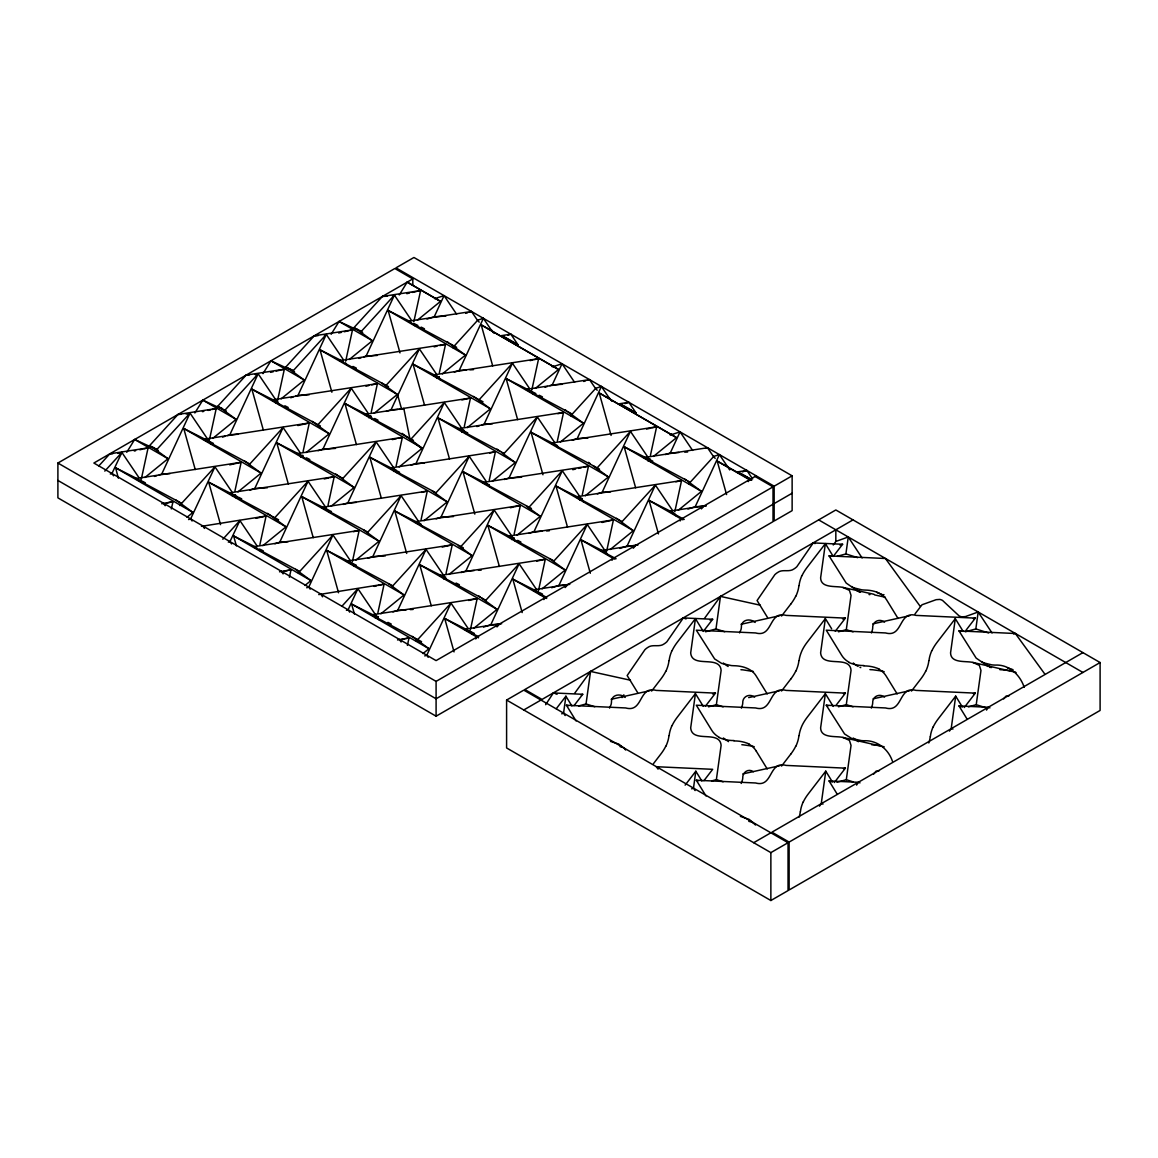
<?xml version="1.0" encoding="UTF-8"?>
<svg xmlns="http://www.w3.org/2000/svg" width="1158" height="1158" viewBox="0 0 1158 1158"><rect width="100%" height="100%" fill="white"/><g stroke="black" fill="none" stroke-linecap="round" stroke-linejoin="round"><path stroke-width="1.5" d="M565.147 715.572L563.555 713.154L565.9 696.204L571.936 706.033M578.58 705.975L586.035 703.948L590.551 671.423L630.459 680.238M703.282 631.399L695.437 618.633L690.689 652.88C691.977 668.803 719.827 654.531 721.116 670.453L716.368 704.701L708.522 706.829M703.282 706.366L695.437 693.599L690.689 727.846C691.977 743.769 719.827 729.482 721.116 745.405L716.368 779.652L711.663 780.926M695.075 790.581L693.483 788.164L695.828 771.214L701.878 781.042M705.54 631.776L715.977 628.939L720.479 596.399L760.386 605.229M833.21 556.39L825.379 543.623L820.617 577.871C820.877 588.611 835.873 585.687 842.908 587.424L874.044 594.3M831.647 628.794L825.379 618.575L820.617 652.822C821.905 668.745 849.755 654.473 851.043 670.395L846.295 704.643L838.45 706.771M833.21 706.423L825.379 693.656L820.617 727.904C820.877 738.645 835.873 735.721 842.908 737.443L884.191 746.809M836.959 556.361L845.905 553.929L848.249 536.979L835.83 541.452L833.253 544.998M819.473 806.142L821.254 803.695L825.77 771.156L831.734 780.868M838.45 631.805L846.295 629.677L851.043 595.429L849.436 590.348L842.908 587.424M836.887 782.272L846.295 779.71L851.043 745.462L849.436 740.382L842.908 737.443M963.152 631.399L955.307 618.633L950.559 652.88C950.805 663.635 965.801 660.697 972.85 662.434L1014.929 672.103M949.415 731.118L951.181 728.686L955.697 696.146L961.661 705.844M965.265 631.819L975.832 628.939L978.177 611.989L965.425 616.592L961.806 616.852A14.07 8.12 60 0 1 959.027 615.824L942.54 600.437A14.07 8.12 60 0 0 939.775 599.424L936.156 599.685L922.029 604.765L915.037 613.87M968.378 706.829L976.223 704.701L980.971 670.453L979.364 665.372L972.85 662.434M141.305 479.18L148.079 447.885L109.851 453.806L98.864 465.863M209.424 439.852L216.213 408.557L177.985 414.463L149.498 445.729L158.255 450.404M234.958 490.862L241.153 462.288L135.529 478.63L181.27 503.108M277.558 400.509L284.347 369.214L246.118 375.134L217.632 406.386L226.389 411.076M259.899 544.593L266.094 516.019L201.449 526.34M303.092 451.519L309.287 422.959L203.663 439.287L249.39 463.779M289.399 577.263L291.02 569.75L279.541 571.835M345.692 361.18L352.481 329.885L314.252 335.806L285.765 367.057L294.523 371.747M328.032 505.25L334.213 476.691L228.604 493.033L278.615 519.797M371.226 412.19L377.407 383.616L271.797 399.959L320.39 425.97M352.379 561.702L359.154 530.422L253.544 546.764L299.271 571.241M413.826 321.837L420.6 290.557L382.386 296.462L353.899 327.714L362.657 332.404M396.152 465.921L402.347 437.348L296.738 453.69L342.464 478.167M377.899 612.727L384.094 584.153L318.725 594.59M439.345 372.847L445.541 344.288L339.931 360.616L388.523 386.627M421.092 519.653L427.288 491.079L321.663 507.421L367.404 531.898M407.399 645.382L409.035 637.884L397.541 639.969M464.286 426.578L470.481 398.019L364.857 414.361L413.449 440.358M446.033 573.384L452.228 544.825L346.604 561.152L392.345 585.63M489.226 480.324L495.421 451.75L389.797 468.093L435.538 492.57M470.38 629.836L477.168 598.556L371.544 614.884L421.57 641.662M531.826 389.971L538.615 358.676L432.991 375.018L483.016 401.797M514.166 534.055L520.362 505.481L414.738 521.824L463.33 547.835M557.36 440.981L563.555 412.407L457.931 428.75L503.672 453.227M538.513 590.508L545.288 559.213L439.678 575.555L485.405 600.032M582.3 494.712L588.481 466.153L482.872 482.481L531.464 508.492M606.647 551.165L613.422 519.884L507.812 536.226L553.538 560.704M650.434 455.384L656.615 426.81L551.005 443.152L599.598 469.164M674.781 511.836L681.555 480.541L575.931 496.883L621.672 521.361M171.312 508.941L173.02 501.631L161.715 503.759M873.682 774.109L875.969 771.214L879.4 770.649M1003.697 698.882L1005.911 696.19L1009.327 695.64M159.297 474.867L161.715 474.085L190.028 413.102L210.959 444.05M227.431 435.524L229.849 434.742L258.147 373.773L279.092 404.707M249.954 490.037L254.789 488.473L283.088 427.505L300.009 452.489M295.565 396.195L297.982 395.414L326.281 334.43L343.202 359.429M274.895 543.768L279.729 542.219L308.028 481.236L328.973 512.183M318.088 450.708L322.923 449.145L351.221 388.162L368.128 413.16M363.699 356.852L366.116 356.071L394.415 295.102L411.322 320.086M306.696 587.772L308.766 587.106L332.968 534.967L349.875 559.965M343.029 504.439L347.863 502.876L376.162 441.893L397.093 472.84M386.222 411.365L391.057 409.802L419.355 348.833L436.262 373.817M426.998 319.087L434.25 316.742L444.05 295.623L456.599 314.165M346.43 610.353L348.109 609.817L357.909 588.698L378.84 619.646M367.969 558.17L372.804 556.607L401.102 495.638L418.009 520.622M411.162 465.096L415.997 463.547L444.296 402.564L465.226 433.512M454.356 372.036L459.19 370.473L483.378 318.334L491.643 330.551M392.895 611.902L397.73 610.338L426.028 549.37L446.974 580.303M436.103 518.842L440.923 517.279L469.222 456.295L486.143 481.294M481.699 424.986L484.116 424.204L512.415 363.221L529.336 388.219M424.711 655.906L426.781 655.24L450.969 603.101L467.89 628.085M461.029 572.573L465.863 571.01L494.162 510.027L515.107 540.974M504.222 479.499L509.057 477.936L537.355 416.967L554.277 441.951M549.833 385.657L552.25 384.876L562.05 363.757L574.6 382.299M483.552 627.086L490.804 624.741L519.102 563.758L536.024 588.756M529.163 533.23L533.997 531.667L562.296 470.698L583.241 501.646M572.356 440.17L577.191 438.607L601.393 386.468L609.658 398.67M551.686 587.743L558.938 585.412L587.236 524.429L608.182 555.377M597.296 493.901L602.131 492.338L630.43 431.355L651.375 462.303M619.819 548.414L627.071 546.069L655.37 485.086L672.277 510.085M665.43 454.558L670.265 452.995L680.064 431.876L692.614 450.433M687.953 509.071L695.191 506.741L719.393 454.587L729.728 469.859M188.58 519.566L190.636 518.9L214.954 466.833L231.875 491.832M110.3 474.013L111.964 473.477L121.894 452.445L138.801 477.429M228.314 542.147L229.964 541.611L239.894 520.564L256.815 545.563M871.409 632.934L872.437 629.778A50.46 22.32 54.2 0 0 872.683 628.215C872.162 621.643 879.298 618.01 884.582 622.15M741.381 708.131L742.495 704.788A50.46 22.32 54.2 0 0 742.741 703.224C742.22 696.653 749.371 693.034 754.64 697.159M871.308 708.074L872.437 704.73A50.46 22.32 54.2 0 0 872.683 703.167C872.162 696.595 879.298 692.976 884.582 697.102M741.163 783.445L742.495 779.754A50.46 22.32 54.2 0 0 742.741 778.176C742.292 772.372 748.3 768.072 753.409 771.72M126.743 452.315L134.675 439.475L153.913 448.363L167.997 458.713L144.895 477.516M194.862 412.972L202.809 400.147L222.047 409.035L236.131 419.384L213.029 438.187M262.996 373.643L270.943 360.804L290.18 369.706L304.264 380.041L281.148 398.844M331.13 334.3L339.062 321.475L358.3 330.363L372.384 340.713L349.282 359.516M399.264 294.972L407.196 282.132L440.518 301.369L417.416 320.173M475.735 638.941L476.908 637.059L478.529 637.812M543.869 599.598L545.027 597.716L546.663 598.469M612.003 560.269L613.161 558.388L614.797 559.14M680.137 520.926L681.295 519.059L682.916 519.812M748.271 481.598L749.429 479.716L750.688 480.295M545.621 704.701L553.379 692.947L582.735 694.293L573.992 705.685M622.034 697.623L623.887 694.814M703.803 630.806L712.662 619.284L683.307 617.923L666.921 641.706A14.07 8.12 -60 0 1 664.156 643.877C659.235 647.64 652.591 643.761 647.669 647.525A14.07 8.12 -60 0 0 644.905 649.71L627.158 675.548L637.595 692.527M833.731 555.797L842.604 544.274L813.234 542.914L796.863 566.682A14.07 8.12 -60 0 1 794.084 568.867C789.163 572.631 782.519 568.752 777.597 572.515A14.07 8.12 -60 0 0 774.832 574.686L757.086 600.524L767.522 617.504M856.587 785.095L858.425 782.301L860.018 782.866M986.515 710.086L988.353 707.277L989.96 707.856M739.629 632.919L741.019 629.518A47.304 20.931 54.2 0 0 741.366 627.52C740.802 619.805 749.906 617.836 755.175 622.439M574.6 693.367L590.551 671.423M704.527 618.343L720.479 596.399M609.586 708.103L611.091 704.527A47.304 20.931 54.2 0 0 611.438 702.544C610.874 694.829 619.979 692.846 625.248 697.449M556.274 708.725L565.9 696.204M695.437 618.633L677.271 642.27A19.657 6.832 -50.8 0 0 672.074 650.651M651.636 691.065L660.842 679.08A19.657 6.832 -50.8 0 0 665.749 671.322M695.437 693.599L677.271 717.222A19.657 6.832 -50.8 0 0 672.074 725.603M653.474 763.629L660.842 754.046A19.657 6.832 -50.8 0 0 665.749 746.273M825.379 543.623L807.198 567.261A19.657 6.832 -50.8 0 0 802.002 575.627M705.338 706.322L715.47 693.135L656.152 690.4C638.449 685.435 643.428 712.923 625.725 707.958L566.407 705.222L576.076 720.956M781.563 616.042L790.769 604.071M685.131 785.138L695.828 771.214M825.379 618.575L807.198 642.212A19.657 6.832 -50.8 0 0 802.002 650.593A36.101 12.535 -50.8 0 0 799.121 660.509M703.919 780.695L712.662 769.317L656.311 766.712L658.077 769.144M781.563 691.008L790.769 679.022M835.265 631.298L845.398 618.126L786.079 615.39C768.376 610.425 773.356 637.913 755.653 632.948L696.334 630.198L714.631 658.931L721.695 663.433L731.263 665.561A50.46 49.881 -22.8 0 0 734.027 665.72C742.321 665.879 751.701 668.47 756.232 676.055L767.204 693.917M825.379 693.656L807.198 717.28A19.657 6.832 -50.8 0 0 802.002 725.661A36.101 12.535 -50.8 0 0 799.121 735.576M781.563 766.075L790.769 754.104M836.192 705.121L845.398 693.135L786.079 690.4C768.376 685.435 773.356 712.923 755.653 707.958L696.334 705.222L711.823 730.409A19.657 19.44 -22.8 0 0 719.422 737.4M825.77 771.156L808.27 793.91A18.919 6.572 -50.8 0 0 803.276 801.973M955.307 618.633L937.126 642.27A19.657 6.832 -50.8 0 0 931.929 650.651M834.339 782.533L845.398 768.159L786.079 765.409C768.376 760.459 773.356 787.932 755.653 782.982L696.334 780.231L706.018 795.98M911.491 691.065L920.711 679.08A19.657 6.832 -50.8 0 0 925.618 671.322M966.119 630.097L975.325 618.126L916.007 615.39C898.304 610.425 903.283 637.913 885.595 632.948L826.276 630.198L841.75 655.399A19.657 19.44 -22.8 0 0 849.35 662.376M955.697 696.146L938.212 718.886A18.919 6.572 -50.8 0 0 933.203 726.949M964.281 707.509L975.325 693.135L916.007 690.4C898.304 685.435 903.283 712.923 885.595 707.958L826.276 705.222L844.558 733.955L851.637 738.457L861.19 740.57A50.46 49.881 -22.8 0 0 863.955 740.744C876.939 740.078 888.374 748.965 892.442 761.284M156.547 449.84L190.028 413.102M224.666 410.497L258.147 373.773M292.8 371.168L326.281 334.43M360.934 331.825L394.415 295.102M249.607 464.228L283.088 427.505M317.741 424.899L351.221 388.162M385.875 385.571L419.355 348.833M274.547 517.973L308.028 481.236M452.735 347.632L477.776 320.144L483.378 318.334M342.681 478.63L376.162 441.893M410.815 439.302L444.296 402.564M298.373 572.921L332.968 534.967M478.949 399.959L512.415 363.221M367.622 532.362L401.102 495.638M435.755 493.033L469.222 456.295M341.957 606.184L357.909 588.698M503.875 453.69L537.355 416.967M392.562 586.093L426.028 549.37M570.735 415.751L595.791 388.277L601.393 386.468M460.681 546.764L494.162 510.027M528.815 507.421L562.296 470.698M416.388 641.054L450.969 603.101M596.949 468.093L630.43 431.355M485.622 600.495L519.102 563.758M553.756 561.167L587.236 524.429M496.999 626.898L499.778 623.844L501.646 623.742M621.889 521.824L655.37 485.086M565.133 587.569L567.912 584.515L569.779 584.399M688.749 483.885L713.791 456.397L719.393 454.587M633.252 548.241L636.046 545.172L637.913 545.071M701.386 508.898L704.18 505.843L706.033 505.728M104.799 471.103L121.894 452.445M179.635 505.525L214.954 466.833M222.814 539.237L239.894 520.564M275.647 403.317L277.848 401.536M232.454 496.391L234.654 494.596M237.955 491.918L261.071 473.115L244.208 460.739M300.588 457.063L302.788 455.268M306.088 452.575L329.19 433.772L312.342 421.396M368.722 417.72L370.922 415.925M374.222 413.247L397.324 394.444L382.01 383.197M436.856 378.391L439.056 376.596M442.356 373.904L465.458 355.101L450.144 343.854M262.895 545.65L285.997 526.847L272.217 516.714M331.029 506.307L354.131 487.504L335.748 474.013M393.662 471.451L395.862 469.656M399.163 466.978L422.265 448.175L402.087 433.353M461.796 432.122L463.996 430.327M467.296 427.635L490.399 408.832L473.55 396.456M535.43 388.306L558.532 369.503L481.207 324.862L492.7 365.928M304.959 585.441L310.937 580.578L295.623 569.331M355.969 560.038L379.071 541.235L363.757 529.988M424.103 520.709L447.205 501.906L431.891 490.659M492.237 481.381L515.339 462.578L501.544 452.445M560.356 442.038L583.473 423.235L568.144 411.987M375.409 618.256L377.609 616.461M380.91 613.783L404.012 594.98L388.697 583.719M443.528 578.913L445.743 577.133M449.043 574.44L472.146 555.637L458.351 545.519M511.662 539.585L513.862 537.79M517.163 535.112L540.265 516.309L526.485 506.176M579.796 500.242L581.996 498.461M585.297 495.769L608.399 476.966L593.084 465.719M647.93 460.913L650.13 459.118M653.43 456.44L676.533 437.637L599.222 392.996L611.091 435.437M422.959 653.575L428.952 648.712L412.103 636.335M473.969 628.172L497.071 609.369L481.757 598.121M542.103 588.843L565.205 570.04L549.891 558.793M610.237 549.5L633.339 530.697L616.49 518.321M678.371 510.171L701.473 491.368L687.693 481.236M187.017 517.235L192.937 512.444L176.088 500.068M755.045 476.474L773.023 486.852L773.023 521.665L436.088 716.194L57.9 497.853L57.9 463.041L394.835 268.511L412.813 278.89L412.813 284.738M412.813 278.89L93.87 463.041L436.088 660.61L756.174 475.822M57.9 463.041L436.088 681.382L773.023 486.852M774.152 486.201L792.13 475.822L792.13 510.635L774.152 521.013L774.152 486.201L395.964 267.86L413.942 257.481L792.13 475.822M792.13 493.221L436.088 698.781L57.9 480.44M506.596 700.054L523.778 690.125L788.048 842.706L788.048 890.603L770.866 900.519L506.596 747.952L506.596 700.054L770.866 852.621L788.048 842.706M523.778 709.97L540.96 700.054M853.012 519.884L542.031 699.432L524.849 689.517L835.83 509.969L1100.1 662.535L1100.1 710.447L789.119 889.981L789.119 842.083L771.937 832.168L1082.918 652.62M753.684 842.706L770.866 832.79M789.119 842.083L1100.1 662.535M561.702 713.82L563.555 713.154M691.63 788.83L693.483 788.164M434.568 298.677L444.05 295.623M465.719 313.34L467.644 312.718M469.569 312.095L471.509 311.473L477.284 320.028M358.864 358.415L361.282 357.634M290.73 397.759L293.148 396.977M501.125 335.69L517.944 344.693L510.837 334.184L501.125 335.69L504.179 336.341M507.725 335.183L510.837 334.184M222.597 437.087L225.014 436.305M154.477 476.43L156.895 475.649M551.657 366.507L553.596 365.87M552.583 366.811L562.05 363.757M544.998 387.206L547.416 386.439M583.719 381.474L585.644 380.852M587.584 380.229L589.509 379.607L595.299 388.162M476.879 426.549L479.296 425.768M624.842 403.606L628.837 402.318L635.959 412.813L619.139 403.809L628.837 402.318M669.671 434.626L671.597 434.004M670.583 434.945L680.064 431.876M705.584 448.363L707.509 447.741L713.299 456.281M742.408 471.885L745.072 471.016M745.969 470.727L746.852 470.438L752.628 478.978M375.988 617.373L378.405 616.592M839.868 545.013L842.604 544.274M709.926 620.022L712.662 619.284M842.488 618.908L845.398 618.126M580.911 694.8L582.735 694.293M973.386 618.647L975.325 618.126M712.561 693.931L715.47 693.135M843.458 693.671L845.398 693.135M973.386 693.671L975.325 693.135M843.458 768.68L845.398 768.159M166.434 503.137L173.02 501.631M406.805 293.669L409.57 293.046M412.335 292.424L416.46 291.483M417.85 291.179L420.6 290.557M338.686 332.997L341.436 332.375M344.201 331.753L348.341 330.826M349.716 330.508L352.481 329.885M270.552 372.34L273.302 371.718M276.067 371.096L280.207 370.155M281.582 369.851L284.347 369.214M434.105 346.864L436.971 346.213M439.823 345.576L445.541 344.288M202.418 411.669L203.794 411.365M207.933 410.424L210.698 409.802M212.073 409.498L216.213 408.557M365.971 386.207L368.837 385.556M371.689 384.905L377.407 383.616M530.031 360.616L532.897 359.979M534.33 359.646L538.615 358.676M134.285 451.012L135.66 450.694M139.8 449.767L142.564 449.145M143.939 448.826L148.079 447.885M297.852 425.536L309.287 422.959M461.912 399.959L464.763 399.307M466.196 398.989L470.481 398.019M229.718 464.865L241.153 462.288M392.345 439.606L396.629 438.636M398.062 438.317L402.347 437.348M557.838 413.71L563.555 412.407M324.211 478.949L328.496 477.979M329.929 477.661L334.213 476.691M489.704 453.039L495.421 451.75M646.613 429.068L650.897 428.098M652.33 427.78L656.615 426.81M256.077 518.277L260.376 517.308M261.795 516.989L266.094 516.019M421.57 492.382L427.288 491.079M572.761 469.699L575.627 469.048M578.479 468.411L581.345 467.76M584.197 467.108L588.481 466.153M353.436 531.71L359.154 530.422M510.345 507.74L513.211 507.103M514.644 506.77L520.362 505.481M675.838 481.829L681.555 480.541M283.667 571.415L287.879 570.474M288.921 570.228L291.02 569.75M442.226 547.083L445.077 546.431M446.51 546.113L452.228 544.825M601.986 522.461L613.422 519.884M374.092 586.411L376.943 585.76M378.376 585.441L384.094 584.153M536.719 561.152L545.288 559.213M468.585 600.481L477.168 598.556M400.625 639.781L404.822 638.84M405.879 638.594L409.035 637.884M741.019 624.292L779.797 615.68M872.756 623.887L909.739 615.68M611.12 699.302L649.87 690.704M873.118 698.824L909.739 690.704M742.814 773.92L779.797 765.713M1013.583 633.904L1015.363 633.513L1044.617 673.782M748.676 697.594L779.797 690.704M456.643 347.299L408.05 321.287L471.509 311.473M571.791 413.898L526.065 389.421L589.509 379.607M689.806 482.032L644.065 457.555L707.509 447.741M750.804 479.267L737.139 471.943L746.852 470.438M684.233 519.435L669.006 511.286L704.18 505.843M616.099 558.764L600.872 550.615L636.046 545.172M546.706 597.427L532.738 589.958L567.912 584.515M478.572 636.755L464.619 629.286L499.778 623.844M382.386 296.462L387.423 296.173M392.475 295.883L394.502 295.768M434.25 316.742L445.844 316.076M314.252 335.806L318.291 335.574M324.341 335.212L326.368 335.096M366.116 356.071L377.276 355.434M246.118 375.134L249.144 374.96M255.209 374.613L257.221 374.497M459.19 370.473L466.341 370.068M469.916 369.851L473.492 369.648M297.982 395.414L309.143 394.762M552.25 384.876L562.397 384.282M177.985 414.463L181.01 414.289M186.062 413.999L189.087 413.826M391.057 409.802L398.034 409.411M399.423 409.324L403.606 409.092M229.849 434.742L238.215 434.264M484.116 424.204L492.497 423.727M109.851 453.806L112.891 453.632M117.928 453.343L120.968 453.169M322.923 449.145L335.473 448.421M577.191 438.607L587.931 437.985M161.715 474.085L170.096 473.593M415.997 463.547L424.364 463.055M670.265 452.995L678.95 452.503M684.754 452.17L687.649 451.996M254.789 488.473L267.339 487.764M509.057 477.936L521.621 477.212M347.863 502.876L356.23 502.398M602.131 492.338L610.498 491.861M440.923 517.279L453.487 516.555M695.191 506.741L705.931 506.118M279.729 542.219L288.096 541.727M533.997 531.667L542.364 531.189M546.547 530.957L549.341 530.784M372.804 556.607L385.353 555.883M627.071 546.069L635.438 545.592M465.863 571.01L474.23 570.532M478.428 570.286L481.207 570.127M558.938 585.412L567.304 584.92M397.73 610.338L406.111 609.861M410.294 609.615L413.073 609.455M490.804 624.741L499.17 624.263M898.029 618.444L886.71 600.018C882.353 592.722 873.32 590.233 865.33 590.073A47.304 46.769 -22.8 0 1 861.798 589.827L852.722 587.569L846.209 583.082L829.07 555.898L885.421 558.503L920.017 606.083M1024.193 687.316C1020.068 674.738 1008.922 664.301 995.272 665.097A47.304 46.769 -22.8 0 1 991.726 664.851L982.65 662.579L976.151 658.091L958.998 630.907L1015.363 633.513M967.205 719.277L958.998 705.931L988.353 707.277M837.277 794.287L829.07 780.941L858.425 782.301M883.105 594.676L884.017 594.72M874.522 594.894L885.392 597.253M869.007 594.546L869.919 594.633M1013.047 669.686L1007.503 667.804M1009.892 670.627L1002.611 669.816A50.46 49.881 -22.8 0 1 999.846 669.657M879.964 745.651L872.683 744.84A50.46 49.881 -22.8 0 1 871.757 744.797M610.483 741.381L618.69 744.058L624.408 748.502M740.411 816.39L749.313 819.459L755.537 825.046M882.193 594.561L877.576 592.795A14.07 8.12 60 0 1 876.649 592.158M951.181 728.686L952.962 729.077M821.254 803.695L823.02 804.086M748.792 821.355L750.037 821.644M881.687 670.974L872.683 669.758A50.46 49.881 -22.8 0 1 869.919 669.599M752.179 746.099L742.741 744.768A50.46 49.881 -22.8 0 1 741.829 744.739M620.109 746.635L622.512 747.373M882.106 671.09L884.191 671.741M750.847 821.862L753.221 822.672M408.05 321.287L410.714 322.098M619.139 403.809L621.253 404.46M526.065 389.421L529.597 390.492M530.48 390.767L531.363 391.042M432.991 375.018L437.42 376.364M737.139 471.943L739.412 472.638M339.931 360.616L343.463 361.701M644.065 457.555L647.611 458.626M649.377 459.161L650.26 459.436M551.005 443.152L552.771 443.688M553.654 443.963L555.42 444.498M457.931 428.75L461.463 429.835M462.36 430.11L464.126 430.646M364.857 414.361L368.403 415.433M669.006 511.286L673.435 512.632M271.797 399.959L275.329 401.044M276.212 401.305L277.095 401.58M575.931 496.883L579.478 497.969M581.244 498.505L582.127 498.78M482.872 482.481L485.52 483.291M486.403 483.566L487.286 483.841M389.797 468.093L393.344 469.164M394.227 469.439L395.11 469.714M296.738 453.69L300.269 454.776M600.872 550.615L603.535 551.425M604.418 551.7L606.184 552.236M203.663 439.287L206.312 440.098M208.078 440.648L208.961 440.909M507.812 536.226L511.344 537.298M513.11 537.833L513.993 538.108M414.738 521.824L417.387 522.634M418.27 522.895L420.05 523.445M321.663 507.421L325.21 508.507M228.604 493.033L233.019 494.379M234.784 494.915L235.667 495.19M532.738 589.958L535.401 590.768M536.284 591.029L538.05 591.579M135.529 478.63L138.178 479.441M139.959 479.977L140.842 480.252M439.678 575.555L443.21 576.641M346.604 561.152L349.253 561.963M350.15 562.238L351.033 562.513M253.544 546.764L256.193 547.575M464.619 629.286L467.267 630.097M469.033 630.632L469.916 630.907M371.544 614.884L375.959 616.244M376.857 616.505L377.74 616.78M753.424 671.51L742.741 669.816A50.46 49.881 -22.8 0 1 740.903 669.729M753.018 746.345L754.263 746.751M845.905 553.929L857.673 557.664M829.07 555.898L830.822 556.448M975.832 628.939L988.671 633.006M958.998 630.907L960.749 631.472M846.295 629.677L853.113 631.834M976.223 704.701L987.586 708.291M715.977 628.939L724.72 631.718M958.998 705.931L962.544 707.046M846.295 704.643L853.113 706.8M826.276 705.222L828.115 705.801M716.368 704.701L723.171 706.858M846.295 779.71L853.113 781.867M586.035 703.948L594.778 706.727M829.07 780.941L832.616 782.07M566.407 705.222L568.245 705.801M716.368 779.652L723.171 781.809M696.334 780.231L698.187 780.825M813.234 542.914L815.087 543.58M683.307 617.923L686.072 618.922M553.379 692.947L554.306 693.28M555.218 693.613L557.07 694.279M860.756 667.63L859.96 667.312M990.293 667.529L989.497 667.211M859.96 592.36L858.802 591.839M1015.32 672.262L1016.102 672.595M353.899 327.714L358.705 329.943M359.906 330.493L361.108 331.058M285.765 367.057L292.974 370.386M217.632 406.386L222.437 408.615M149.498 445.729L154.318 447.943M155.519 448.508L156.721 449.058M726.587 494.582L717.222 461.13L751.701 480.252M400.017 352.901L388.147 310.46L410.149 321.562M414.55 323.791L417.85 325.456M421.15 327.121L424.45 328.785M517.64 419.674L506.147 378.594L529.249 390.246M532.55 391.911L535.85 393.575M539.15 395.24L542.451 396.904M635.641 487.793L624.148 446.727L652.765 461.159M424.566 405.271L413.073 364.205L439.49 377.522M542.957 474.766L531.088 432.325L553.09 443.427M554.19 443.977L557.49 445.642M658.453 533.91L649.088 500.459L672.19 512.111M331.883 392.244L320.013 349.803L343.115 361.455M353.016 366.449L356.317 368.114M449.507 459.002L438.014 417.937L461.116 429.589M464.416 431.254L467.716 432.918M567.507 527.136L556.028 486.056L579.13 497.723M580.23 498.273L582.431 499.387M356.432 444.6L344.954 403.534L371.356 416.851M374.656 418.516L377.957 420.18M474.823 514.109L462.954 471.668L489.356 484.985M590.319 573.253L580.954 539.802L604.071 551.454M263.373 430.211L251.879 389.131L274.982 400.784M284.882 405.792L288.183 407.457M381.373 498.331L369.88 457.265L392.982 468.918M396.282 470.582L399.597 472.247M499.373 566.465L487.894 525.399L510.996 537.051M517.597 540.381L520.897 542.045M288.299 483.943L276.82 442.863L298.822 453.965M299.922 454.529L303.222 456.194M306.523 457.859L309.823 459.523M406.69 553.437L394.82 510.996L421.223 524.313M522.186 612.582L512.835 579.13L535.937 590.783M539.237 592.447L542.537 594.112M195.239 469.54L183.746 428.474L206.848 440.127M210.148 441.791L213.448 443.456M313.239 537.674L301.76 496.608L324.862 508.261M328.163 509.925L331.463 511.59M431.254 605.808L419.761 564.728L442.863 576.394M456.064 583.053L459.364 584.718M220.556 524.646L208.686 482.206L230.688 493.308M231.788 493.858L237.289 496.637M238.389 497.187L241.689 498.852M338.556 592.78L326.686 550.34L348.688 561.442M349.788 561.992L356.403 565.321M454.052 651.911L444.701 618.459L467.803 630.126M471.103 631.79L474.404 633.455M118.348 478.138L115.612 467.803L138.714 479.455M142.014 481.12L145.315 482.785M236.391 545.867L233.627 535.937L256.729 547.589M260.029 549.254L263.329 550.918M354.406 613.986L351.627 604.071L378.029 617.388M387.93 622.382L391.23 624.046M858.44 741.685L853.287 738.051M728.512 741.627L723.359 737.993M988.006 666.487L981.868 661.551M858.078 666.429L855.14 664.576M728.136 666.487L724.647 664.2M503.73 336.486L510.837 340.582M511.72 341.103L517.944 344.693M621.73 404.605L631.515 410.25M632.398 410.772L635.959 412.813M740.628 473.26L741.525 473.767M742.408 474.273L751.296 479.412M407.196 282.132L440.518 301.369M481.207 324.862L558.532 369.503M599.222 392.996L676.533 437.637M717.222 461.13L749.429 479.716M818.648 519.884L1082.918 672.465M388.147 310.46L465.458 355.101M506.147 378.594L583.473 423.235M624.148 446.727L701.473 491.368M854.401 588.423L860.597 591.999M983.663 663.056L991.494 667.573M339.062 321.475L372.384 340.713M413.073 364.205L490.399 408.832M531.088 432.325L608.399 476.966M649.088 500.459L681.295 519.059M320.013 349.803L397.324 394.444M438.014 417.937L515.339 462.578M556.028 486.056L633.339 530.697M270.943 360.804L304.264 380.041M344.954 403.534L422.265 448.175M462.954 471.668L540.265 516.309M580.954 539.802L613.161 558.388M251.879 389.131L329.19 433.772M369.88 457.265L447.205 501.906M487.894 525.399L565.205 570.04M202.809 400.147L236.131 419.384M276.82 442.863L354.131 487.504M394.82 510.996L472.146 555.637M512.835 579.13L545.027 597.716M183.746 428.474L261.071 473.115M301.76 496.608L379.071 541.235M419.761 564.728L497.071 609.369M134.675 439.475L167.997 458.713M208.686 482.206L285.997 526.847M326.686 550.34L404.012 594.98M444.701 618.459L476.908 637.059M115.612 467.803L192.937 512.444M233.627 535.937L310.937 580.578M351.627 604.071L428.952 648.712M857.369 591.087L851.941 586.541M684.624 478.992L686.158 480.121M565.09 409.729L566.609 410.858M447.075 341.61L448.609 342.725M588.496 462.346L590.015 463.475M496.956 449.072L500.01 451.316M410.221 439.939L422.265 448.783M478.703 595.878L480.223 596.992M267.614 513.341L270.683 515.6M724.372 663.968L723.359 663.027M854.039 663.679L853.287 662.969M624.828 749.009L625.61 750.022M727.861 466.486L729.887 469.482M713.791 456.397L715.166 458.438M609.846 398.366L611.786 401.218M595.791 388.277L597.166 390.304M674.694 513.66L676.301 516.034M491.846 330.233L493.771 333.084M531.754 391.795L533.36 394.169M477.776 320.144L479.151 322.17M556.694 445.526L558.301 447.9M413.739 323.661L415.36 326.035M438.679 377.392L440.286 379.781M488.56 484.855L490.167 487.243M538.427 592.331L540.048 594.705M345.62 362.99L347.226 365.378M370.546 416.735L372.167 419.109M420.426 524.198L422.033 526.572M470.307 631.66L471.914 634.048M426.781 655.24L428.171 657.31M352.293 563.526L353.899 565.915M399.322 639.39L401.102 642.01M348.109 609.817L349.687 612.148M320.65 593.967L322.575 596.819M308.766 587.106L310.17 589.176M234.292 495.407L235.899 497.781M283.088 573.89L281.322 571.256M259.233 549.138L260.839 551.512M229.964 541.611L231.557 543.956M202.766 525.906L204.474 528.424M190.636 518.9L192.069 521.013M163.437 503.194L165.145 505.728M141.218 481.004L142.825 483.378M111.964 473.477L113.542 475.837M978.177 611.989L992.03 632.977M848.249 536.979L862.102 557.953M897.146 693.917L886.16 676.055A19.657 19.44 -22.8 0 0 879.255 669.44M756.232 751.064L767.204 768.941M397.759 395.37L401.623 409.194M403.78 408.34L409.802 438.404M835.83 529.799L835.83 541.452M770.866 852.621L770.866 900.519M436.088 681.382L436.088 716.194M929.049 660.567A36.101 12.535 -50.8 0 1 931.756 650.738M928.774 660.813A35.695 12.405 -50.8 0 1 925.821 671.22M799.121 585.543A36.101 12.535 -50.8 0 1 801.828 575.729M798.846 585.789A35.695 12.405 -50.8 0 1 795.893 596.196M795.676 596.312A19.657 6.832 -50.8 0 1 790.784 604.071M863.955 665.532A36.101 35.695 -22.8 0 1 849.234 662.637M863.955 665.937A35.695 35.29 -22.8 0 1 879.4 669.136M798.846 660.755A35.695 12.405 -50.8 0 1 795.893 671.162M795.676 671.264A19.657 6.832 -50.8 0 1 790.784 679.037M798.846 735.822A35.695 12.405 -50.8 0 1 795.893 746.23M795.676 746.331A19.657 6.832 -50.8 0 1 790.784 754.104M669.194 660.567A36.101 12.535 -50.8 0 1 671.901 650.738M668.904 660.813A35.695 12.405 -50.8 0 1 665.951 671.22M734.027 740.541A36.101 35.695 -22.8 0 1 719.306 737.66M734.027 740.946A35.695 35.29 -22.8 0 1 749.472 744.145M749.327 744.449A19.657 19.44 -22.8 0 1 756.261 751.05M669.194 735.518A36.101 12.535 -50.8 0 1 671.901 725.704M668.904 735.764A35.695 12.405 -50.8 0 1 665.951 746.172M930.424 736.488A34.74 12.072 -50.8 0 1 933.03 727.036M930.163 736.734A34.349 11.927 -50.8 0 1 928.803 742.958M800.496 811.512A34.74 12.072 -50.8 0 1 803.102 802.06M800.236 811.744A34.349 11.927 -50.8 0 1 799.15 817.099"/></g></svg>
